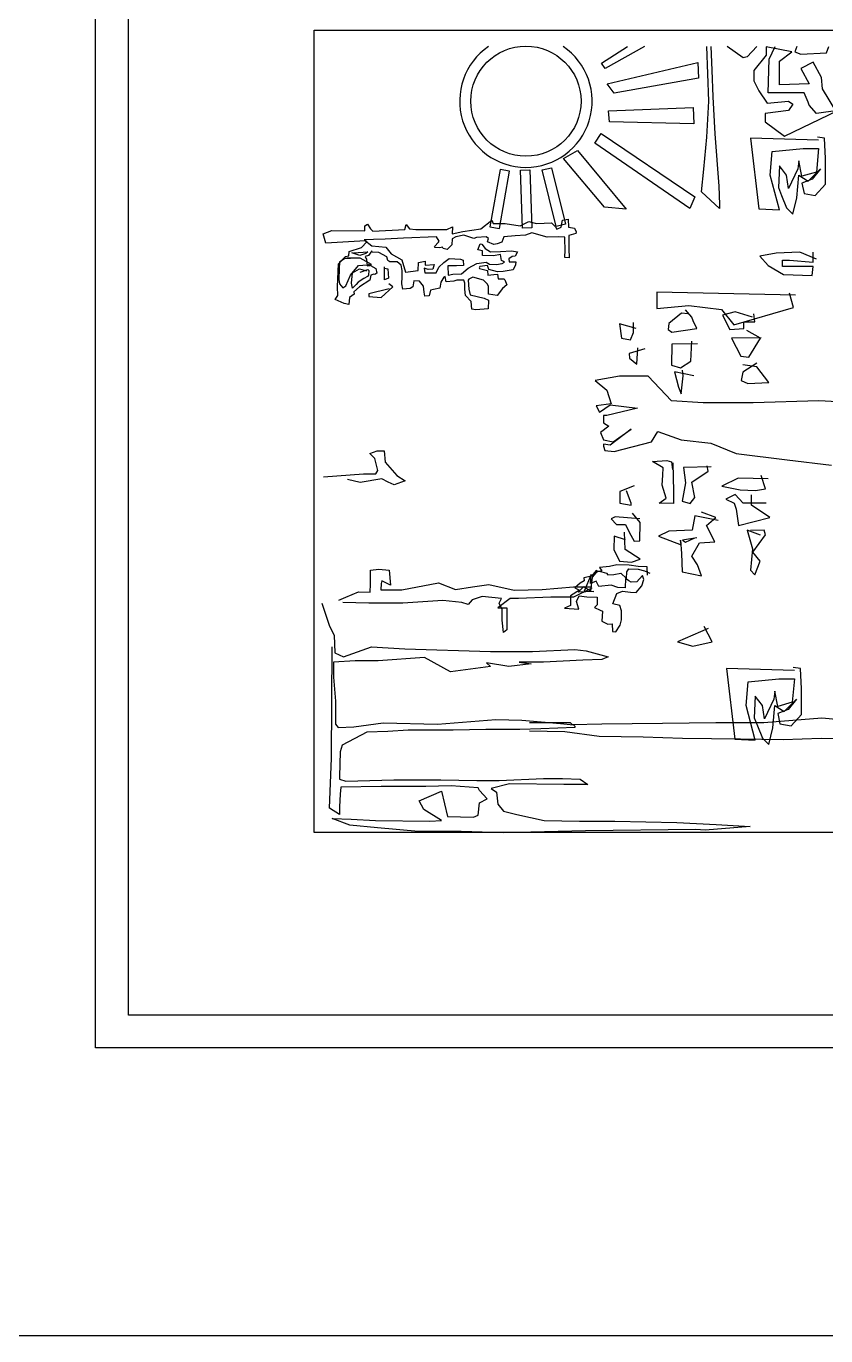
# Model space of a CAD drawing. Header units: millimetres. Extents: x 351279 to 387190, y -1289537 to -1277077.
# Drawn here: x 378947 to 379313, y -1289537 to -1288936 of the extents above; entities that cross this region are included whole.
import ezdxf

# ---------------------------------------------------------------- set-up
doc = ezdxf.new("R2010")
doc.units = ezdxf.units.MM
doc.header["$LTSCALE"] = 20
doc.layers.add('饰品', color=7, linetype='Continuous')

# ---------------------------------------------------------------- blocks, each defined once
blk = doc.blocks.new('A$C42F15D17')
at = {"layer": '饰品', "color": 8}
for p, q in [((125.62, 272.59), (129.04, 273.83)), ((127.95, 270.26), (125.62, 272.59)), ((129.04, 273.83), (132.3, 273.83)), ((132.3, 273.83), (132.77, 268.55)), ((129.35, 264.81), (127.95, 270.26)), ((128.42, 263.26), (129.35, 264.81)), ((132.77, 268.55), (138.06, 262.48)), ((104.46, 261.86), (122.82, 263.26)), ((121.26, 259.22), (115.51, 260.62)), ((131.22, 260.93), (121.26, 259.22)), ((122.82, 263.26), (128.42, 263.26)), ((134.02, 259.37), (131.22, 260.93)), ((136.82, 258.13), (134.02, 259.37)), ((141.95, 260), (136.82, 258.13)), ((138.06, 262.48), (141.95, 260)), ((125.93, 218.99), (129.82, 219.46)), ((125.93, 218.37), (125.93, 218.99)), ((125.93, 212.62), (125.93, 218.37)), ((129.82, 219.46), (134.48, 218.99)), ((134.48, 218.99), (135.1, 212.15)), ((125.77, 208.89), (125.93, 212.62)), ((130.9, 212.93), (130.75, 209.97)), ((131.22, 214.17), (130.9, 212.93)), ((135.1, 212.15), (131.22, 214.17)), ((140.39, 209.97), (157.19, 213.24)), ((157.19, 213.24), (164.97, 210.13)), ((164.97, 210.13), (172.75, 211.37)), ((172.75, 211.37), (180.21, 212.46)), ((180.21, 212.46), (191.9, 209.8)), ((204.68, 210.11), (219.01, 211.36)), ((219.01, 211.36), (226.8, 211.36)), ((227.43, 210.73), (219.01, 206.68)), ((226.8, 211.36), (227.43, 210.73)), ((111.46, 205.31), (114.73, 206.71)), ((114.73, 206.71), (120.48, 209.04)), ((120.48, 209.04), (125.77, 208.89)), ((130.75, 209.97), (140.39, 209.97)), ((159.18, 205.13), (140.79, 203.88)), ((167.9, 204.19), (159.18, 205.13)), ((172.58, 205.44), (170.71, 203.26)), ((177.25, 207), (172.58, 205.44)), ((185.98, 206.06), (177.25, 207)), ((190.03, 206.06), (184.42, 201.7)), ((185.04, 203.88), (185.98, 206.06)), ((193.77, 206.06), (190.03, 206.06)), ((191.9, 209.8), (204.68, 210.11)), ((208.73, 206.68), (193.77, 206.06)), ((219.01, 206.68), (208.73, 206.68)), ((103.71, 203.88), (107.14, 193.29)), ((125.21, 203.88), (113.37, 204.19)), ((140.79, 203.88), (125.21, 203.88)), ((170.71, 203.26), (167.9, 204.19)), ((184.42, 201.7), (188.47, 201.7)), ((186.29, 201.08), (185.04, 203.88)), ((186.29, 196.1), (186.29, 201.08)), ((188.47, 201.7), (188.47, 191.74)), ((107.14, 193.29), (109.32, 189.24)), ((186.91, 190.49), (186.29, 196.1)), ((109.32, 189.24), (109.63, 181.15)), ((188.47, 191.74), (186.91, 190.49)), ((108.07, 132.87), (108.38, 183.95)), ((109.63, 181.15), (113.68, 179.28)), ((113.68, 179.28), (126.46, 183.95)), ((126.46, 183.95), (141.73, 183.01)), ((141.73, 183.01), (180.99, 181.77)), ((180.99, 181.77), (187.23, 181.77)), ((187.23, 181.77), (200.31, 181.77)), ((200.31, 181.77), (219.64, 182.7)), ((219.64, 182.7), (224.93, 182.08)), ((224.93, 182.08), (234.91, 179.28)), ((118.98, 177.41), (109.01, 176.79)), ((109.01, 176.79), (109.01, 169.93)), ((129.57, 177.41), (118.98, 177.41)), ((150.76, 178.97), (129.57, 177.41)), ((162.61, 172.43), (150.76, 178.97)), ((180.99, 174.92), (162.61, 172.43)), ((189.41, 174.92), (179.12, 176.47)), ((179.12, 176.47), (180.99, 174.92)), ((199.69, 176.16), (189.41, 174.92)), ((205.3, 176.79), (194.08, 176.79)), ((194.08, 176.79), (199.69, 176.16)), ((223.38, 177.72), (205.3, 176.79)), ((232.1, 178.03), (223.38, 177.72)), ((234.91, 179.28), (232.1, 178.03)), ((109.01, 169.93), (109.94, 159.03)), ((109.94, 159.03), (109.94, 148.45)), ((156.69, 148.45), (183.49, 150.63)), ((183.49, 150.63), (195.33, 150.31)), ((195.33, 150.31), (213.09, 148.76)), ((109.94, 148.45), (111.19, 146.89)), ((111.19, 146.89), (118.35, 147.2)), ((124.28, 144.71), (113.06, 138.79)), ((118.35, 147.2), (131.76, 149.07)), ((133.94, 145.02), (124.28, 144.71)), ((131.76, 149.07), (156.69, 148.45)), ((143.29, 145.64), (133.94, 145.02)), ((163.85, 145.64), (143.29, 145.64)), ((178.81, 145.95), (163.85, 145.64)), ((194.39, 145.95), (178.81, 145.95)), ((204.05, 146.27), (194.39, 145.95)), ((219.64, 146.89), (204.05, 146.27)), ((213.09, 148.76), (219.01, 148.13)), ((219.01, 148.13), (219.64, 147.51)), ((219.64, 147.51), (219.64, 146.89)), ((113.06, 138.79), (112.12, 135.68)), ((107.14, 109.83), (108.07, 132.87)), ((112.12, 135.68), (111.81, 124.46)), ((111.81, 124.46), (111.81, 123.22)), ((111.81, 123.22), (114.62, 122.28)), ((114.62, 122.28), (136.74, 122.91)), ((136.74, 122.91), (158.24, 122.91)), ((158.24, 122.91), (174.76, 122.6)), ((174.76, 122.6), (185.04, 122.6)), ((189.72, 121.04), (181.3, 118.86)), ((185.04, 122.6), (205.3, 123.53)), ((214.65, 120.73), (189.72, 121.04)), ((205.3, 123.53), (214.03, 123.53)), ((214.03, 123.53), (222.13, 123.22)), ((225.56, 120.73), (214.65, 120.73)), ((222.13, 123.22), (225.56, 120.73)), ((112.12, 116.37), (111.81, 110.45)), ((112.43, 119.48), (112.12, 116.37)), ((130.82, 119.79), (112.43, 119.48)), ((151.39, 119.79), (130.82, 119.79)), ((148.27, 113.25), (158.56, 117.61)), ((162.92, 120.1), (151.39, 119.79)), ((158.56, 117.61), (161.36, 106.09)), ((175.38, 119.17), (162.92, 120.1)), ((176.01, 117.92), (175.38, 119.17)), ((179.43, 114.19), (176.01, 117.92)), ((176.01, 112.32), (179.43, 114.19)), ((181.3, 118.86), (183.8, 117.3)), ((183.8, 117.3), (184.42, 111.7)), ((111.81, 107.02), (107.14, 109.83)), ((111.81, 110.45), (111.81, 108.58)), ((111.81, 108.58), (111.81, 107.02)), ((150.45, 109.2), (148.27, 113.25)), ((158.56, 104.22), (150.45, 109.2)), ((175.38, 106.71), (176.01, 112.32)), ((184.42, 111.7), (186.91, 108.58)), ((186.91, 108.58), (193.15, 107.02)), ((116.49, 102.04), (108.38, 105.16)), ((108.38, 105.16), (117.11, 104.84)), ((117.11, 104.84), (128.33, 104.22)), ((128.33, 104.22), (153.26, 103.91)), ((153.26, 103.91), (158.56, 104.22)), ((161.36, 106.09), (173.2, 105.78)), ((173.2, 105.78), (175.38, 106.71)), ((193.15, 107.02), (205.61, 104.22)), ((205.61, 104.22), (221.82, 103.91)), ((221.82, 103.91), (238.02, 103.91)), ((238.02, 103.91), (266.38, 103.29)), ((266.38, 103.29), (284.46, 102.35)), ((284.46, 102.35), (300.04, 101.42)), ((129.26, 100.8), (116.49, 102.04)), ((147.96, 99.24), (129.26, 100.8)), ((167.59, 99.24), (147.96, 99.24)), ((186.91, 98.62), (167.59, 99.24)), ((224.62, 99.55), (186.91, 98.62)), ((275.11, 100.17), (224.62, 99.55)), ((279.47, 99.86), (275.11, 100.17)), ((300.04, 101.42), (279.47, 99.86))]:
    blk.add_line(p, q, dxfattribs=at)
at = {"layer": '饰品', "color": 1, "linetype": 'ByBlock'}
blk.add_lwpolyline([(800, 560), (800, 0), (0, 0), (0, 560)], close=True, dxfattribs=at)
at = {"layer": '饰品', "color": 41, "linetype": 'ByBlock'}
blk.add_lwpolyline([(785, 545), (785, 15), (15, 15), (15, 545)], close=True, dxfattribs=at)
at = {"layer": '饰品', "color": 8, "linetype": 'ByBlock'}
blk.add_lwpolyline([(708.23, 466.7), (708.23, 98.7), (100.23, 98.7), (100.23, 466.7)], close=True, dxfattribs=at)
at = {"layer": '饰品', "color": 8}
for points in [[(251.53, 459.25), (233.56, 449.18), (231.93, 451.61), (243.79, 459.25)], [(282.07, 459.25), (282.44, 448.32), (282.85, 436.09), (283.89, 419.18), (285.64, 395.22), (285.92, 386.75), (285.98, 384.87), (277.71, 392.6), (278.78, 403), (280.17, 417.64), (281.03, 434.15), (280.19, 459.25)], [(303.15, 459.25), (298.72, 454.52), (296.86, 453.98), (289.54, 459.25)], [(339.8, 428.96), (333.21, 439.79), (332.74, 444.96), (328.97, 452.02), (323.32, 449.2), (327.09, 442.14), (313.43, 441.67), (313.43, 452.49), (319.08, 456.73), (307.31, 459.08), (307.31, 455.32), (301.66, 448.26), (301.66, 443.55), (304.02, 438.85), (307.78, 433.2), (317.67, 434.14), (319.55, 432.73), (317.67, 429.91), (306.84, 428.49), (306.84, 424.73), (315.79, 418.14), (340.27, 429.91), (330.39, 428.49), (327.09, 432.26), (326.62, 433.67), (324.73, 437.91), (308.25, 437.91), (308.72, 453.44), (311.46, 459.25)], [(321.44, 459.25), (320.5, 456.73), (323.32, 455.79), (335.09, 456.26), (336.09, 459.25)], [(331.33, 416.26), (300.25, 417.2), (304.02, 384.73), (313.43, 384.26), (309.2, 400.26), (310.14, 411.08), (324.26, 412.49), (331.33, 412.49), (330.39, 401.67), (323.79, 399.79), (322.38, 406.85), (321.91, 403.08), (317.67, 394.14), (316.73, 400.26), (313.43, 404.49), (312.96, 394.61), (314.38, 390.85), (316.73, 385.2), (319.55, 382.37), (321.44, 389.9), (322.38, 400.26), (326.62, 397.43), (332.27, 403.08), (328.5, 398.38), (323.79, 396.49), (324.73, 391.79), (329.91, 390.85), (334.62, 396.02), (334.62, 407.79), (334.15, 417.2), (330.86, 417.67)], [(124.92, 359.38), (128.51, 357.46), (128.92, 355.2), (127.92, 354.71), (127.46, 354.81), (126.11, 354.42), (125.62, 352.02), (120.95, 349.03), (118.31, 346.67), (118.46, 345.65), (116.35, 344.11), (116, 340.92), (113.94, 341.42), (109.79, 343.21), (110.98, 345.06), (110.85, 349.03), (111.4, 359.61), (114.47, 362.89), (116.05, 363.17), (116.21, 365.22), (121.83, 366.99), (124.24, 369.57), (123.65, 370.12), (105.52, 369.06), (104.24, 373.33), (108.28, 374.82), (123.39, 374.65), (123.42, 377.03), (124.65, 377.76), (125.97, 375.64), (127.03, 374.55), (141.77, 375.27), (142.37, 377.56), (143.8, 375.56), (146.76, 375.32), (160.96, 375.34), (163.65, 376.46), (163.41, 373.27), (168.26, 374.45), (176.51, 375.53), (181.6, 379.56), (182.22, 378.1), (187.67, 378.06), (194.61, 376.93), (198.63, 378.99), (202.07, 378.09), (205.59, 378.21), (208.99, 378.32), (210.87, 376.57), (211.36, 375.45), (213.37, 376.42), (214.06, 379.51), (216.66, 380.05), (216.78, 376.31), (219.52, 375.95), (220.26, 374.27), (220.17, 373.47), (216.91, 372.57), (216.89, 366.44), (217.14, 362.25), (215.09, 362.41), (215.2, 366.04), (215.15, 370.81), (215.11, 371.83), (212.38, 371.96), (206.94, 371.78), (199.95, 373.7), (197.03, 372.7), (192.38, 372.43), (187.17, 371.91), (186.23, 369.5), (183.99, 368.74), (182.52, 368.46), (179.66, 369.62), (180.06, 371.22), (179.02, 371.87), (174.6, 371.6), (173.36, 371.22), (168.77, 372.66), (165.16, 371.97), (163.38, 371), (163.24, 368.27), (161.15, 366.16), (159.32, 366.55), (159.07, 367.22), (157.83, 366.95), (155.67, 366.99), (155.32, 367.44), (157.18, 369.54), (157.5, 370.01), (156.3, 372.01), (141.1, 371.39), (132.71, 370.88), (127.38, 370.7), (123.07, 370.55), (126.57, 367.83), (129.87, 367.49), (133.07, 367.14), (135.44, 364.16), (140.42, 361.37), (141.97, 355.75), (147.85, 356.52), (147.95, 360.15), (151, 360.71), (151.06, 358.89), (155.25, 359.26), (154.53, 357.08), (152.49, 357.01), (150.65, 357.52), (150.95, 355.49), (152.31, 355.42), (156.17, 355.43), (157.34, 357.97), (159.65, 360.09), (162.09, 361.99), (167.32, 361.71), (168.47, 361.3), (168.56, 358.8), (165.49, 358.7), (161.52, 358.68), (161.66, 354.37), (163.81, 354.78), (167.66, 354.91), (170.76, 357.51), (174.77, 359.69), (178.95, 360.29), (180.57, 359.43), (183.76, 359.31), (186.35, 359.74), (187.47, 360.34), (186.89, 360.67), (186.08, 361.09), (185.79, 362.9), (185.54, 363.8), (182.38, 363.24), (177.38, 363.3), (177.41, 365.57), (175.13, 365.95), (176.29, 368.71), (177.08, 368.62), (178.52, 366.51), (181.06, 365.12), (185.6, 365.28), (190.59, 365.44), (193.44, 365.09), (192.38, 363.01), (190.9, 362.96), (189.35, 361.88), (189.51, 360.53), (192.58, 360.52), (192.51, 359.04), (191.34, 356.84), (186.82, 356.01), (184.21, 355.92), (180.2, 356.92), (179.57, 358.72), (176.07, 358.37), (175.86, 357.68), (175.99, 357.35), (179.65, 356.45), (179.83, 354.41), (182.55, 354.62), (184.14, 354.78), (184.55, 352.64), (187.04, 352.73), (187.52, 352.17), (188.5, 349.94), (186.51, 348.28), (184.12, 345.02), (180.01, 345.68), (180.16, 348.18), (180.12, 349.31), (179.4, 350.43), (177.75, 352.07), (172.94, 353.5), (171.04, 352.53), (170.83, 352.07), (171.08, 347.88), (171.62, 345.4), (178.03, 343.8), (180.11, 342.84), (179.9, 338.87), (174.35, 338.45), (172.52, 338.73), (172.17, 342.35), (169.47, 344.98), (169.26, 347.93), (169.17, 350.65), (168.78, 352), (165.6, 352.12), (164.14, 351.62), (160.74, 351.27), (160.21, 353.75), (159.65, 353.51), (158.25, 351.19), (157.78, 348.34), (154.84, 347.78), (153.49, 347.4), (152.89, 344.88), (150.86, 344.7), (150.57, 346.62), (150.36, 349.34), (148.47, 351.66), (145.85, 351.68), (145.38, 348.94), (144.15, 348.22), (140.75, 347.99), (140.33, 350.36), (140.56, 353.66), (140.47, 356.5), (140.05, 358.87), (138.29, 360.4), (134.88, 360.51), (133.95, 361.04), (133.44, 362.73), (129.74, 364.76), (126.78, 364.89), (126.54, 365.45), (125.02, 363.35), (123.56, 362.85), (123.81, 362.18), (124.17, 361.62), (124.49, 358.68), (125.62, 358.83)], [(116.88, 362.06), (114.27, 361.97), (111.72, 360.3), (111.59, 357.23), (111.53, 352.35), (111.83, 350.31), (113.25, 348.54), (114.69, 349.5), (116.8, 354.34), (120.51, 358.78), (126.4, 359.31), (121.31, 362.1), (115.29, 362.12)], [(118.16, 364.6), (124.73, 365.05), (123.85, 364.22), (121.15, 363.45), (117.48, 364.58)], [(330.39, 361.67), (322.85, 364.96), (312.02, 364.49), (304.49, 363.08), (308.25, 358.84), (315.32, 354.61), (328.5, 354.14), (328.97, 358.37), (321.44, 358.37), (314.85, 358.37), (314.85, 361.2), (318.14, 361.2), (328.97, 360.26), (328.97, 364.96)], [(121.18, 355.73), (124.78, 356.99), (125.25, 356.44), (125.09, 354.39), (124.55, 353.69), (122.98, 352.84), (120.32, 351.17), (119.45, 350), (117.8, 348.36), (117.26, 350.72), (117.67, 355.5), (120.9, 357.31), (124.12, 356.29)], [(132.48, 357.59), (133.97, 357.3), (134.22, 352.99), (132.43, 352.25), (132.37, 354.07), (132.35, 358.15)], [(134.61, 348.09), (125.27, 345.76), (125.27, 344.59), (130.87, 344.12), (136.25, 349.03), (134.38, 350.43)], [(348.7, 295.81), (331.52, 296.79), (301.39, 295.82), (278.55, 295.82), (263.97, 296.79), (253.28, 307.96), (240.16, 307.96), (228.99, 306.02), (234.33, 301.65), (236.27, 295.33), (229.47, 294.36), (230.93, 291.45), (235.79, 294.85), (248.42, 293.39), (234.33, 289.99), (232.87, 289.99), (232.87, 286.59), (235.3, 285.14), (231.42, 282.22), (232.87, 278.82), (237.25, 277.85), (245.51, 283.68), (235.79, 276.39), (232.87, 276.88), (232.87, 275.91), (233.36, 273.97), (237.73, 273.48), (254.74, 277.85), (257.66, 282.71), (268.35, 278.82), (281.95, 277.37), (293.62, 272.51), (316.94, 269.6), (337.35, 267.17)], [(320.82, 345.2), (257.25, 346.61), (257.25, 339.08), (271.85, 340.49), (286.92, 338.61), (292.57, 331.55), (319.88, 339.55), (318, 346.14)], [(271.4, 336.65), (268.59, 336.89), (262.75, 332.22), (262.52, 329.42), (264.15, 328.25), (275.6, 329.88), (273.97, 333.38), (273.27, 335.02), (270.46, 338.52)], [(301.07, 335.02), (293.12, 337.59), (287.28, 335.95), (290.79, 329.42), (297.1, 329.88), (297.1, 332.92), (302.24, 332.92), (301.77, 336.65)], [(247.8, 329.88), (240.09, 331.98), (241.02, 325.45), (245.23, 324.75), (246.63, 328.01), (246.63, 332.68)], [(305.04, 325.68), (291.49, 325.45), (295.69, 317.27), (299.43, 316.81), (304.81, 325.45), (298.5, 328.95)], [(251.77, 320.54), (244.53, 318.44), (244.76, 316.34), (248.03, 313.54), (248.5, 321.01)], [(275.84, 322.88), (264.15, 322.64), (263.92, 313.07), (268.13, 311.9), (272.8, 314.94), (273.27, 324.05)], [(303.17, 314.01), (296.63, 309.8), (295.93, 306.07), (298.97, 304.67), (308.54, 305.13), (303.17, 312.37), (296.63, 313.3)], [(274.2, 308.17), (265.32, 310.04), (267.19, 303.03), (268.36, 300), (269.29, 308.17), (269.06, 310.74)], [(264.62, 268.24), (264.86, 255.17), (264.86, 249.56), (258.31, 249.8), (261.58, 252.13), (259.72, 257.97), (259.95, 262.64), (260.18, 265.91), (255.28, 268.94), (261.82, 269.41), (263.92, 268.71), (264.39, 265.21)], [(282.14, 266.37), (269.53, 266.14), (270.46, 259.14), (268.83, 250.73), (272.56, 249.56), (274.67, 252.36), (273.27, 259.37), (280.74, 264.51), (280.27, 266.84)], [(308.31, 261), (294.53, 261.24), (287.05, 257.5), (295.46, 255.87), (302.47, 255.63), (307.14, 256.33), (305.04, 262.4)], [(246.87, 257.74), (240.32, 255.17), (240.32, 249.8), (245.46, 248.86), (245.46, 249.8), (243.36, 255.4)], [(307.38, 249.8), (296.86, 249.8), (293.12, 253.77), (288.92, 251.66), (292.66, 249.8), (293.59, 246.99), (294.76, 239.52), (309.01, 243.26), (300.6, 248.86), (300.6, 253.53)], [(249.44, 242.56), (238.22, 243.49), (236.35, 242.56), (238.69, 239.99), (242.89, 239.99), (244.53, 236.49), (246.87, 232.29), (249.44, 232.52), (249.67, 240.92), (246.16, 245.13)], [(285.41, 241.86), (274.67, 243.96), (273.5, 237.42), (262.75, 236.95), (258.08, 234.62), (268.36, 230.65), (268.13, 232.75), (268.59, 226.68), (268.83, 218.28), (277.7, 216.41), (275.84, 221.54), (273.27, 225.51), (276.77, 231.58), (283.78, 232.05), (280.04, 239.52), (284.25, 243.26), (277.7, 245.59)], [(242.89, 232.99), (237.75, 234.62), (237.52, 228.55), (240.09, 223.18), (245.7, 222.71), (249.67, 224.11), (242.66, 228.55), (242.43, 236.49)], [(304.81, 235.09), (298.73, 237.42), (301.07, 228.78), (300.13, 218.98), (302.24, 216.88), (304.57, 223.18), (301.3, 227.38), (307.14, 235.32), (306.44, 237.42), (300.13, 237.19)], [(275.6, 233.92), (269.06, 232.75), (270.46, 231.82), (274.43, 233.69)], [(252.96, 216.77), (252.86, 220.64), (248.66, 220.75), (244.57, 221.29), (238.98, 221.5), (235.53, 220.75), (230.91, 220.21), (232.09, 218.81), (230.26, 218.28), (229.4, 218.92), (227.25, 216.34), (223.81, 215.48), (223.91, 214.19), (222.08, 213.12), (219.72, 210.96), (221.76, 209.89), (217.67, 207.2), (217.67, 202.9), (214.88, 201.61), (221.55, 201.18), (220.47, 204.73), (221.65, 207.2), (225.2, 206.88), (229.83, 206.66), (229.94, 203.22), (228.65, 201.93), (231.23, 200.64), (232.31, 200.21), (231.98, 195.7), (234.78, 194.3), (236.82, 194.41), (236.93, 190.97), (238.44, 190.75), (240.38, 193.76), (241.13, 196.34), (241.02, 200.43), (240.27, 202.9), (237.04, 203.65), (238.87, 208.28), (241.45, 209.35), (245.11, 208.92), (247.8, 208.81), (250.38, 211.83), (251.24, 214.84), (250.7, 216.66), (248.12, 213.76), (245.54, 213.55), (244.36, 214.08), (242.96, 215.27), (242.74, 210.96), (239.41, 211.07), (236.29, 212.15), (230.69, 211.5), (229.4, 213.98), (226.82, 212.9), (227.14, 217.09), (223.91, 209.35), (228.32, 209.24), (221.12, 209.03), (223.81, 211.5), (226.93, 209.35), (227.79, 215.8), (230.15, 218.81), (231.98, 218.28), (234.13, 217.63), (234.78, 216.88), (237.47, 216.99), (240.81, 217.63), (243.28, 215.16), (243.5, 218.28), (244.46, 219.67), (248.66, 219.46), (251.56, 218.81), (254.04, 217.63)], [(280.8, 192.25), (266.67, 186.13), (273.73, 184.25), (282.68, 186.13), (278.91, 193.19)], [(320.29, 173.03), (289.21, 173.97), (292.98, 141.5), (302.4, 141.03), (298.16, 157.03), (299.1, 167.86), (313.23, 169.27), (320.29, 169.27), (319.35, 158.44), (312.76, 156.56), (311.35, 163.62), (310.88, 159.86), (306.64, 150.91), (305.7, 157.03), (302.4, 161.27), (301.93, 151.38), (303.34, 147.62), (305.7, 141.97), (308.52, 139.15), (310.4, 146.68), (311.35, 157.03), (315.58, 154.21), (321.23, 159.86), (317.47, 155.15), (312.76, 153.27), (313.7, 148.56), (318.88, 147.62), (323.59, 152.8), (323.59, 164.56), (323.12, 173.97), (319.82, 174.44)], [(198.83, 149.18), (217.45, 149.18), (218.37, 148.26), (232.11, 148.57), (259.89, 148.87), (284.32, 149.18), (306.3, 149.18), (332.87, 151.31), (349.36, 149.79), (365.84, 146.74), (371.34, 146.13), (373.78, 142.47), (361.26, 138.8), (347.83, 141.55), (332.56, 141.85), (315.16, 141.24), (295.62, 141.55), (269.05, 141.85), (251.04, 142.47), (230.89, 142.77), (215.01, 144.91), (198.83, 145.21)]]:
    blk.add_lwpolyline(points, dxfattribs=at)
for points in [[(234.42, 442.07), (276.05, 451.85), (276.29, 444.72), (237.67, 437.83)], [(235.15, 429.67), (273.95, 431.28), (274.2, 423.84), (235.63, 424.71)], [(228.81, 414.86), (231.77, 419.3), (274.7, 390.31), (272.4, 384.95)], [(214.44, 407.85), (220.84, 411.48), (243.19, 384.59), (233.22, 385.5)], [(189.7, 402.11), (185.41, 402.86), (180.77, 376.57), (185.06, 375.82)], [(194.73, 402.53), (199.07, 402.68), (199.97, 375.99), (195.62, 375.85)], [(204.74, 402.61), (208.96, 403.65), (215.35, 377.73), (211.13, 376.69)]]:
    blk.add_lwpolyline(points, close=True, dxfattribs=at)
blk.add_circle((197.24, 434.16), 25.26, dxfattribs=at)
blk.add_arc((197.24, 434.16), 30.37, 124.26671, 55.73329, dxfattribs=at)

msp = doc.modelspace()

# ---------------------------------------------------------------- linework, layer by layer
at = {"color": 3}
msp.add_lwpolyline([(372812.5, -1277076.836), (387190.469, -1277076.836), (387190.469, -1289537.07), (372812.5, -1289537.07)], close=True, dxfattribs=at)

# ---------------------------------------------------------------- block references
at = {"layer": '饰品'}
msp.add_blockref('A$C42F15D17', (378978.714, -1289404.948), dxfattribs=at)

doc.saveas('drawing.dxf')
